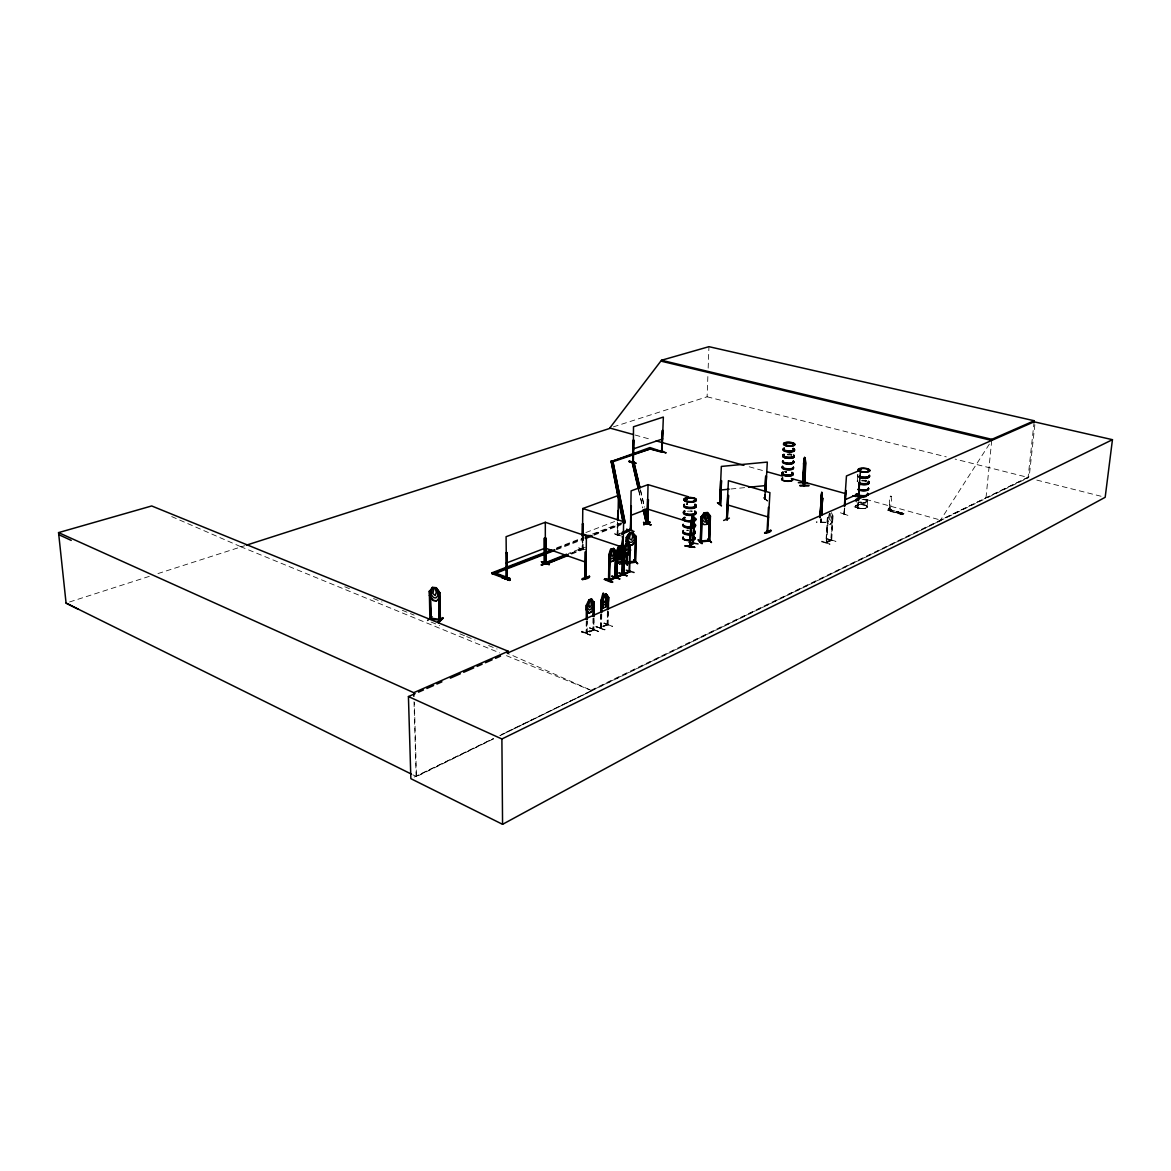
<?xml version="1.0" encoding="UTF-8"?>
<svg xmlns="http://www.w3.org/2000/svg" width="1171" height="1171" viewBox="0 0 1171 1171"><rect width="100%" height="100%" fill="white"/><g stroke="black" fill="none" stroke-linecap="round" stroke-linejoin="round"><path stroke-width="0.75" stroke-dasharray="5 3.75" d="M889.697 508.785L888.613 508.17L889.126 509.678M889.155 508.273L889.331 510.761L891.029 509.985L891.102 508.961L888.482 508.214M891.277 496.358L891.219 498.744A2.093 1.025 -74 0 1 891.204 501.73L890.384 509.37M583.465 548.204L578.372 550.268L585.529 547.208M825.789 522.281L816.275 521.768M583.041 547.867L582.06 549.155L582.236 537.855M582.734 537.84L582.88 549.389L582.47 537.767M582.88 549.389L582.938 536.347M582.69 549.345L583.348 537.606M571.521 554.132L583.304 549.492L582.821 547.896M586.276 621.084L586.056 633.306L593.668 629.896M586.569 621.186L586.349 633.423L586.92 631.916M586.964 620.776L586.7 632.984M587.125 633.101L587.257 620.893M581.577 631.945L582.002 631.184L590.418 634.989L581.577 631.916L590.008 635.106M593.682 628.886L592.819 630.276L593.053 618.098M593.346 618.2L593.316 630.335M594.034 617.893L593.887 630.115L593.741 617.79M604.485 629.881C578.108 620.469 623.192 635.78 595.995 626.778M600.782 614.233L600.489 628.11C606.432 625.753 608.818 623.031 608.144 624.89M601.074 614.336L600.796 628.227L600.621 627.027L607.12 624.392M601.455 613.926L600.606 628.022M601.513 627.934L601.748 614.043M601.03 628.183L601.631 626.836L600.577 626.997M603.855 623.221L612.301 626.353L604.265 623.016M607.398 611.277L607.105 625.094L608.232 623.836L607.544 624.172M607.456 625.212L607.705 611.379M608.042 612.696L607.207 625.021M608.159 624.933L608.364 611.086M617.951 534.371L617.058 535.396L617.38 521.71M617.629 521.783L617.38 535.484L617.922 523.305M617.981 535.279L618.186 523.378M857.289 481.325L857.684 475.836A5.972 1.888 3.9 0 1 857.904 475.016M613.326 426.888L707.094 396.793L707.899 375.32M708.162 368.148L708.953 346.675M902.519 514.552L888.028 510.088L889.448 509.429L904.012 513.615L888.086 509.268L887.72 510.644L902.241 514.698L904.012 513.615L889.067 510.014L889.506 502.418A2.093 1.025 -74 0 1 890.092 499.256L890.15 497.104L891.351 496.167M889.257 509.883L889.609 502.447M767.312 501.071L763.58 497.602L767.386 500.617M764.824 493.591L764.531 499.593M764.956 493.694L764.648 499.71L765.497 499.622M765.585 493.503L765.336 499.651L765.629 495.333M821.047 518.841L820.842 522.31L819.817 519.339M821.091 521.944L820.198 518.724M821.383 518.841L821.222 522.295L820.154 519.339M829.756 544.208L821.866 541.192L830.019 544.061M821.91 541.134L821.559 541.792L830.063 544.12M831.322 512.605L832.991 515.679C832.771 518.973 832.479 524.301 828.687 525.12L827.063 522.032L827.312 518.094L829.536 513.352M827.473 518.124L828.278 517.977L827.473 518.124L825.848 542.759M827.765 518.211L826.155 542.934L827.941 517.523M826.799 541.792L826.697 542.715L828.307 517.684L829.478 513.41M827.531 538.967L835.948 541.383L827.765 538.88M831.981 516.06L830.4 521.885L829.185 522.427L828.117 520.641M832.479 515.503L830.795 540.548L831.337 539.714M831.132 540.607L832.962 515.591L831.717 540.358M844.759 508.024L843.764 514.186L844.159 513.205M843.837 514.186L844.481 507.951M844.525 508.141L844.393 514.201M847.892 515.372L840.017 512.649L847.76 515.372M854.142 506.78L861.871 509.107M857.831 507.131L857.509 508.097L857.86 507.116M857.509 508.097L857.977 502.008M858.211 501.905L858.094 508.082A5.87 1.947 4 0 0 867.184 507.175L866.642 505.945M866.628 505.931C864.403 502.857 850.102 504.862 858.094 508.141A5.87 1.947 4 0 1 858.694 504.789A5.87 1.947 4 0 1 867.184 507.175L864.008 508.624L858.109 508.126L858.475 501.978A5.943 1.961 4 0 0 866.745 501.978A5.943 1.961 4 0 0 865.032 499.153L941.455 520.319L499.915 735.578M867.155 507.16L867.55 500.398M888.994 509.634L889.257 507.965M897.601 511.8L897.015 512.342M898.42 513.103L900.075 512.517M899.899 513.513L901.553 512.927M991.72 440.442L985.938 498.407L501.232 734.627M1034.125 421.809L1028.036 477.9L987.548 497.631M1034.857 424.692L1029.207 476.656L940.547 520.056L990.739 441.965M857.86 475.28A5.899 1.859 3.9 0 1 857.743 474.782L857.684 475.807A5.972 1.888 3.9 0 1 857.933 474.694M829.785 514.859L829.639 520.261L830.942 518.197L830.678 513.381M578.62 547.794L586.173 550.385M596.346 626.529L604.88 629.749M890.18 496.841L890.633 495.962M857.245 481.515L857.26 481.486A5.972 1.903 3.9 0 1 857.465 481.193M888.935 508.302L889.726 508.36M587.198 632.091L586.056 632.252L592.833 629.559M583.29 548.906L582.119 549.14L583.202 548.936M590.316 634.96L581.885 631.725M831.615 540.417L826.258 542.89M582.997 548.321L582.177 548.262L582.895 548.482M493.547 738.872L416.466 776.607L414.373 702.512M500.105 735.666L591.926 690.714L508.273 653.594M590.931 690.305L1028.079 477.431L955.141 459.105M414.153 777.076L493.02 738.638M412.851 774.807L416.115 776.432L493.342 738.784M904.012 513.615L902.417 514.611M831.117 539.992L825.877 541.939L830.825 539.904M825.877 542.817L831.41 540.255L831.264 539.392M887.955 510.556L890.56 509.224M888.95 510.19L890.633 509.414M889.492 510.497L890.911 509.839M607.412 624.494L601.338 627.012M593.375 629.339L592.819 630.276M593.126 629.661L586.905 632.208M593.975 630.027L586.554 633.365M614.512 533.756L621.669 535.864M578.723 550.297L585.529 547.721M570.072 553.634L581.855 548.994L583.304 549.492M620.425 533.83L617.205 535.103L618.654 535.571L617.219 534.327L620.44 533.068M571.521 553.341L583.304 548.716L581.87 548.218L568.389 553.502M556.43 549.755L583.685 539.202M593.917 535.235L621.172 524.681M556.708 547.823L583.978 537.284M592.497 534.005L621.479 522.808M556.708 548.599L583.963 538.06M594.195 534.108L621.464 523.569M556.43 548.979L583.7 538.426M593.917 534.474L621.186 523.935M585.895 532.527L614.599 521.519M764.473 498.758L765.541 498.773L764.619 498.744M896.752 511.771L897.908 512.122M69.543 601.982L149.288 576.366M157.953 573.585L244.651 545.73M764.517 499.607L765.322 499.505M730.938 488.995L746.776 487.429M825.789 522.354L816.304 522.427M598.103 631.432L589.716 628.241M603.958 623.104L612.36 626.178M707.094 396.793L946.285 456.88M1036.803 480.095L1101.677 496.416M635.106 435.026L650.9 439.432M749.206 466.79L763.243 470.698M887.881 510.351L902.768 514.464M832.654 519.5L830.576 524.257L828.775 525.135L827.063 522.032M827.516 538.923L835.728 541.426M621.977 536.186L614.233 533.8L620.425 535.981M763.638 497.997L767.429 500.998M586.129 549.916L578.313 547.94L585.793 550.531M856.923 507.716L858.109 508.053M344.786 586.773L349.866 588.852M373.549 598.527L382.009 601.996M402.326 610.296L414.168 615.126M431.089 622.05L439.549 625.504M459.866 633.804L464.931 635.882M466.629 636.57L475.089 640.025M488.629 645.558L497.09 649.027M240.479 546.579L499.695 652.876M506.458 655.658L591.926 690.714M171.713 516.587L241.167 546.857M867.184 506.487L867.316 507.072A5.87 1.947 4 0 1 858.167 507.921A5.87 1.947 4 0 1 858.709 504.569A5.87 1.947 4 0 1 867.199 506.955M640.449 489.683L644.592 507.145M640.435 490.4L644.167 506.135M638.678 489.698L642.777 507.16M638.663 490.415L642.762 507.892M414.007 701.78L416.115 776.432M690.67 510.79A6.279 2.166 2 0 1 692.237 510.995M687.479 511.244A6.177 2.122 2 0 1 692.178 511.42M686.294 504.628A6.177 2.108 2 0 1 687.714 504.408M686.25 504.203A6.279 2.137 1.9 0 1 687.684 503.969M686.265 503.852A6.279 2.137 1.9 0 1 687.699 503.618M686.821 530.609A6.148 2.181 2 0 1 688.372 530.522M686.806 530.185A6.25 2.225 2 0 1 688.387 530.097M787.571 454.407A5.679 1.757 3 0 1 791.786 454.904M789.078 453.792A5.606 1.727 3 0 1 791.786 454.246M787.585 454.085A5.679 1.757 3 0 1 791.801 454.582M785.199 472.572A5.577 1.771 3 0 1 786.59 472.513M785.185 472.191A5.665 1.8 3 0 1 786.59 472.118M785.199 471.869A5.665 1.8 3 0 1 786.605 471.811M784.028 471.723A5.577 1.771 3 0 1 786.649 471.474M861.885 480.944A5.87 1.874 3.9 0 1 866.277 481.471M857.45 481.53A5.972 1.903 3.9 0 1 858.123 481.12M861.885 480.534A5.972 1.903 3.9 0 1 866.35 481.076M857.406 481.793A5.87 1.874 3.9 0 1 857.582 480.827M864.974 480.095A5.87 1.874 3.9 0 1 866.35 480.388M861.915 480.198A5.972 1.903 3.9 0 1 866.379 480.739M857.787 476.363A5.884 1.859 3.9 0 1 857.684 475.88M862.076 499.388A5.87 1.932 4 0 1 867.55 501.437A5.87 1.932 4 0 1 863.408 503.267A5.87 1.932 4 0 1 856.499 501.847M863.613 499.183A5.943 1.961 4 0 1 866.716 502.315A5.943 1.961 4 0 1 857.318 501.949M866.174 499.197A5.87 1.932 4 0 1 866.701 501.583A5.87 1.932 4 0 1 859.968 501.949M589.613 627.788L598.454 631.359L589.672 627.802M895.639 512.312L897.323 511.537L895.639 512.312M897.118 512.722L898.786 511.947L897.118 512.722M900.88 513.791L902.548 513L900.88 513.791M791.713 455.285A5.592 1.727 3 0 0 787.571 454.787A5.606 1.727 3 0 1 791.728 455.285"/><path stroke-width="1.5" d="M568.155 555.464L546.272 564.085C542.202 561.846 536.508 568.769 548.145 562.065M548.936 564.363L541.412 561.729L548.994 564.393M549.331 564.744L541.47 561.743M545.276 538.016L544.383 538.177L544.252 563.837C544.778 562.563 547.003 562.548 544.237 562.885M545.027 563.793L545.013 537.928L545.964 538.25L545.979 563.91L544.925 563.763M545.32 563.661L545.32 522.295L586.393 536.055L586.012 578.152L585.222 577.874L585.515 551.804L586.217 552.053L585.266 551.907L584.988 578.035L585.763 578.254L585.968 552.141M545.745 563.075L545.686 564.012L545.964 538.25M546.272 564.085L568.155 554.673M821.237 495.318C822.598 485.745 821.72 504.877 821.383 497.836M821.383 495.831L821.735 492.406L822.174 497.748M582.265 536.128L582.382 524.023L583.231 523.7L582.748 536.113M582.499 536.025L582.777 508.536L618.434 495.435L617.981 520.217M589.394 576.205C591.296 579.645 571.404 581.197 589.452 576.264M582.938 536.347L583.304 524.154L582.382 524.023M585.017 578.02L584.9 577.01L585.939 577.186M585.559 578.211L585.032 577.083M690.875 521.212L689.836 546.55L693.173 543.285M803.994 460.335L804.653 457.539L804.199 460.701M805.326 462.647L805.209 458.388M588.969 599.859L586.261 605.378L586.217 609.828L588.808 613.165L591.399 612.038L594.004 606.519L593.887 602.128L591.472 598.718L588.911 599.918L587.579 608.159L589.203 610.076L590.872 609.359L592.585 605.993L591.428 598.849M586.29 619.342L586.349 605.378L587.154 605.1L587.286 619.152M586.583 619.444L587.447 605.217M587.066 604.719L586.993 619.035M593.082 616.356L593.287 602.026M822.115 493.459L821.486 502.169L821.12 498.48M593.375 616.458L594.239 602.289L594.063 616.166M593.77 616.048L593.96 602.055M605.67 606.929L608.305 601.484L608.378 597.078L605.978 593.77L605.773 606.973L603.167 608.056L600.738 604.763C600.591 599.128 605.905 582.382 602.07 603.124L603.65 605.026L605.261 604.295L606.944 600.957L605.934 593.887M600.796 612.506L600.884 600.357L601.953 600.196L601.777 612.301M601.104 612.609L601.279 600.489M601.484 612.199L601.455 599.772M603.358 594.839L603.299 607.969L600.738 604.763M604.338 579.425C608.305 576.688 620.762 587.213 604.368 579.352M604.734 578.723L612.623 582.06L604.675 579.147M607.427 609.549L607.529 597.078M607.72 609.652L608.598 597.298L608.393 609.359M605.846 593.858L608.203 597.122L608.305 601.484M608.1 609.257L608.203 597.122M609.593 580.406L609.93 554.278L608.803 580.699L609.52 579.484M609.227 580.318L609.549 554.161M617.995 496.724L611.13 461.111L612.814 461.111L625.051 522.134L623.162 522.91L624.582 523.364L623.177 522.149L611.13 461.111M611.54 461.418L650.154 448.961L612.814 461.798L611.54 461.418L649.978 447.556L662.976 451.918L661.6 452.196L662.259 430.46M625.036 522.895L612.814 461.111L611.555 460.73M611.042 561.773L613.472 560.748L615.902 555.757L613.384 560.719C602.845 566.603 614.79 534.225 610.032 557.074L611.511 558.933L613.033 558.304L614.614 555.215L613.589 548.467L616.151 551.775L615.126 578.093L615.492 576.732L614.79 576.966M614.98 578.108L615.199 551.526M609.022 580.67L615.683 577.815L615.975 551.6L613.633 548.35L611.291 549.389M615.683 577.83L616.854 576.395M618.712 546.374L616.224 551.439L616.078 559.723L618.317 562.9L620.659 561.948L623.045 556.884L623.118 548.687L620.981 545.408L618.654 546.433L617.395 554.088L618.859 555.932L620.367 555.317L621.933 552.244L621.025 545.554M616.927 577.318L617.307 551.307L616.136 577.61L616.341 576.63L622.284 574.361M622.752 574.624L616.488 577.201L617 550.824L615.961 577.449M617.41 519.88L618.156 510.527L618.244 519.734M617.673 519.953L618.42 510.615M618.581 550.516L619.283 553.634L620.82 551.424L620.176 546.359L617.322 558.23L618.771 560.075L620.293 559.445L621.86 556.371L620.806 549.521L623.045 552.814L620.703 557.718L618.434 558.655L616.239 555.508L618.551 550.502L616.239 555.61M619.005 573.146L627.217 575.883L619.02 572.795M619.547 564.334L626.192 561.099M619.898 578.898L612.023 576.073M622.284 562.651L621.83 561.787L622.591 562.988M622.182 547.75C620.689 545.525 624.216 536.084 622.387 537.211M622.387 549.419L622.621 537.123M622.767 573.688L621.991 574.946L622.401 548.687L623.47 548.818L622.562 548.979M622.84 549.067L622.445 574.99M622.884 547.984L623.089 537.445M623.118 547.896L623.631 521.681L582.777 508.536M623.206 548.614L622.533 574.654M626.002 543.446L623.543 548.482L623.045 574.741L616.327 577.566M623.235 574.39L624.333 548.262L624.172 574.288L623.645 573.585M624.611 548.35L623.411 574.551L630.232 571.682M623.587 574.507L624.231 547.926M626.983 562.241C622.372 561.846 633.862 563.734 635.311 561.817M626.061 553.766L626.134 563.046L625.797 561.963M626.368 544.764L626.397 537.343L629.559 532.864L632.896 532.556L634.258 539.509L632.062 542.158L629.939 542.378L627.89 540.197L629.559 532.864M626.514 529.204L634.067 531.429M626.265 570.175L634.096 572.487M626.953 562.929L626.939 553.663M627.129 544.544L627.29 536.86L627.246 544.676M626.851 562.929L627.056 553.795M627.451 564.334L624.114 560.616L627.378 564.759M623.675 561.114L626.968 564.861L627.524 564.276M629.72 571.038L629.208 571.916L629.647 545.788M623.631 532.571L630.071 529.292L631.506 529.76L621.86 534.313M630.086 546.14L629.603 571.975M631.081 505.74L630.554 530.404L631.345 505.828M638.254 488.658L632.12 461.755L633.804 461.74L640.039 487.941M633.248 462.267L633.716 440.135L632.969 440.237L633.028 462.135M632.969 462.164L633.716 440.135M633.804 461.74L632.106 462.443M635.853 462.926L629.237 461.008M633.818 560.045L637.756 563.661L634.36 559.987M634.404 561.011C633.555 563.295 636.512 559.928 634.58 560.968M635.56 561.963L636.014 536.245L632.852 532.673M643.552 522.544L650.93 524.886L643.728 522.471M643.816 524.432L649.92 522.368M645.016 508.887L648.31 523.613L646.451 523.627L643.596 510.644M647.753 523.876L646.86 523.774L647.68 499.49L647.826 523.92L646.773 523.818L646.816 522.866L647.856 523.027M688.416 496.782L648.046 484.648L647.124 523.905M647.826 523.92L648.353 499.695L647.461 499.563M643.743 524.798L649.993 521.973L643.757 524.462M633.35 434.543L609.784 428.03L661.469 360.273L708.953 346.675L1034.242 420.755L1034.125 421.809L507.248 653.169L508.273 653.594L508.258 651.266L151.703 505.96L58.55 532.615L66.074 603.109L78.398 609.315M662.976 451.918L648.895 448.595L661.922 452.284L662.493 430.518M661.878 452.269L662.757 430.299M661.981 452.24L663.357 417.066L633.496 426.771L633.321 462.238M685.313 545.818L694.71 547.34L685.123 545.949M693.539 542.436L690.173 546.608L690.963 520.919M690.202 546.564L691.871 516.616M689.807 546.462L691.051 521.3M690.7 521.593L693.012 515.46L694.374 518.519L693.217 543.666L693.7 518.358M693.159 543.666L694.096 518.387M698.092 543.93L688.885 542.305M710.138 520.012L707.05 524.33L703.873 524.623L700.931 521.007L701.078 517.055L704.327 512.781L707.504 512.503L710.431 516.118L709.597 541.002L708.777 541.119M707.05 524.33L704.327 512.781L701.224 517.114L700.39 542.012L701.283 541.778M701.927 516.996L701.253 541.953L701.839 516.806M702.146 543.168C701.195 545.101 693.408 534.005 702.146 543.681M711.456 542.188L708.162 539.114M708.806 541.134L709.48 515.913M708.616 540.958L709.626 516.367L710.46 516.279L707.401 512.576L708.66 519.251L706.537 521.798L704.518 522.017L702.6 519.88L704.371 512.883M710.285 516.133L709.465 540.885M430.181 591.018L430.928 619.093L430.343 591.267M721.351 505.696L717.428 502.71M764.912 491.864L765.688 476.334L766.463 476.26L765.673 491.791L767.312 462.091L721.336 466.424L719.697 504.291L720.633 480.71L721.526 480.725L720.531 504.086M721.409 480.622L720.516 504.247L719.667 504.174M438.686 592.35L439.667 592.658L438.569 592.672L439.257 620.293M723.649 520.466L729.387 518.08M727.791 495.392L726.591 519.5L727.44 519.529M727.118 519.661L728.494 495.582L727.206 519.69M805.311 462.589L804.521 466.746L803.921 463.335M765.029 491.966L765.688 476.334M770.752 530.229C772.904 532.981 755.807 535.088 770.796 530.302M767.254 530.829C768.776 531.971 765.629 531.605 768.015 531.049M767.02 531.839L768.425 507.35M767.356 530.829L767.093 531.693M727.469 519.573L726.518 519.47L728.421 480.695L769.918 492.625L767.708 532.044L767.766 531.166M804.565 469.132L805.224 466.526L804.565 469.249L803.584 463.701L804.653 457.422L802.779 483.125L803.848 467.141M802.721 483.081L803.804 460.086M804.477 469.249L805.121 458.388L805.838 462.969L804.55 485.745L802.808 482.54M805.428 462.969L804.199 485.76L805.282 462.384M798.329 482.701L807.17 482.628M799.998 485.936L808.883 485.892M693.686 501.217L694.564 501.334M819.817 517.304L821.837 492.288M819.92 517.597L821.544 495.128L820.359 515.899M821.266 515.416L822.584 497.982L821.603 515.416M821.486 515.123L822.584 497.982M615.068 551.834L615.873 551.673L615.478 577.684M844.379 506.296L846.457 475.968L860.48 470.113L858.328 500.163M844.642 506.384L845.974 490.459L845.008 504.511M858.094 500.266L859.455 484.501M858.606 500.237L859.221 484.604M686.469 498.48L687.172 498.641M687.275 499.241L685.591 498.934L686.44 499.212M1034.242 420.755L991.837 439.33L991.72 440.442L661.454 361.239M821.486 496.167L822.232 493.386M1034.125 421.809L1112.45 439.681L1105.175 497.294L502.564 824.325L410.86 778.671L408.43 696.555L415.134 693.613M804.36 461.096L804.814 458.3M692.603 516.44L692.002 523.452L692.705 516.455M694.681 547.281L685.123 545.993M603.328 599.274L605.026 594.78L605.758 598.205M589.76 600.138L588.867 604.295L589.672 607.603L591.34 605.158L590.594 599.772L589.862 600.167M612.067 549.623L611.218 553.488L611.95 556.62L613.487 554.395L612.828 549.316L612.155 549.653M619.342 550.824L618.464 556.488L619.971 557.469C620.864 556.137 621.684 550.004 619.254 550.794M626.705 543.739L625.87 547.574L626.573 550.677L628.08 548.482L627.451 543.446L626.792 543.768M822.13 502.11L821.398 504.833L820.973 498.846M804.799 463.628L804.536 464.711L804.257 462.677M693.861 522.325L691.549 528.458L693.964 522.339M630.452 545.788L628.241 542.495L625.958 543.52L624.699 551.131L626.134 552.975L627.627 552.361L629.178 549.301L628.212 542.612M509.912 579.777L502.359 577.01L509.956 579.747L509.546 580.45L501.993 577.669L509.897 580.172M628.944 461.535L635.882 463.35L629.208 461.389M635.56 463.453L628.973 461.491M433.958 588.076L432.919 593.595L435.261 595.629L436.3 592.145L435.1 588.237L433.899 588.12M705.381 513.293L704.21 516.762L705.132 519.924L707.182 518.182L706.391 513.191L705.41 513.322M541.412 564.964L548.452 562.168M605.729 600.138L604.104 602.553L603.299 601.206M624.07 561.041L627.51 564.803M627.993 554.849C636.717 540.226 620.689 563.69 628.037 554.791M611.35 549.331L609.301 554.542M690.597 545.423L689.851 545.554L692.866 542.978M867.696 471.503L868.048 471.005M868.487 471.43L867.696 471.21M859.997 469.6L861.139 469.308L860.348 468.854M859.675 469L860.553 469.22M615.77 576.893L614.995 577.157M629.647 533.01L626.368 537.357L627.393 537.372M635.97 540.343L632.633 544.749L629.31 545.071L632.589 544.647L635.824 540.285M793.016 445.536L793.001 445.258M785.946 443.75L784.936 443.663M507.043 578.723L506.619 552.405L506.296 578.957L507.131 578.664L507.116 577.684L506.15 578.781M430.211 591.516C433.577 584.958 432.362 586.1 431.25 594.722L433.577 597.649L435.861 597.971L438.1 595.688L436.271 587.71L439.813 592.643L440.384 620.249L429.83 618.947M430.943 618.874L429.45 591.194L432.772 587.344L436.271 587.71M439.959 596.99L436.52 600.943L432.977 600.445L429.552 595.512M622.05 532.439L630.613 529.277M685.943 498.978L687.128 499.022M708.645 540.241L709.494 539.992M804.009 484.662L803.116 482.54M438.1 621.918L438.686 622.577L443.062 618.244L442.462 617.615M440.208 619.4L439.301 619.064M438.261 622.445L443.004 618.186M438.115 622.489L442.579 618.098M693.188 543.037L690.173 545.32M431.118 618.215L440.091 619.386L440.223 620.41L439.52 592.804M430.913 617.878C428.498 617.732 431.967 617.849 430.738 619.064M427.591 620.454L432.099 616.693M436.505 600.767L433.036 600.342L429.435 595.527M691.373 521.344L690.583 521.578M694.374 518.519L693.086 515.606M544.325 562.827L545.379 562.709M662.362 452.108L661.688 452.152M661.674 451.347L661.849 451.479M632.516 461.506L633.335 461.433L632.457 461.564M793.148 445.229L792.46 445.492M408.43 696.555L501.891 738.989L1112.45 439.681M765 533.259L770.84 530.712M603.402 594.927L605.978 593.77M58.55 532.615L413.744 692.676L508.258 651.266M418.486 692.149L423.507 689.939M426.859 688.475L433.563 685.533M436.9 684.054L441.935 681.844M450.308 678.17L460.349 673.764M463.701 672.286L473.743 667.88M477.095 666.401L482.13 664.206M485.467 662.727L492.171 659.785M495.523 658.322L500.544 656.111M608.598 597.298L607.925 597.591M586.393 609.784L588.852 613.033L591.267 611.906M844.818 499.812L858.782 493.738M593.258 602.48L594.239 602.289M614.995 577.435L608.539 579.66L609.242 579.367M629.486 571.331L623.426 573.614M615.331 577.684L608.525 580.611L609.022 554.439L609.93 554.278M623.206 574.434L629.881 571.624M582.47 579.645L589.496 576.703M622.548 573.717L622.504 574.068M727.293 518.797L726.518 518.577L727.586 518.709M620.791 557.747L618.39 558.772L616.312 555.537M630.496 530.156L631.11 490.869L648.046 484.648M618.493 550.56L620.893 549.55L623.206 552.785L620.703 557.718M647.153 522.808L647.636 523.13M507.116 577.684L506.487 577.962M544.705 562.958L545.144 562.695M506.121 578.825L506.736 578.562M546.491 562.9L565.022 555.625M621.874 533.552L631.506 529.76M491.937 572.824L508.316 578.898L509.766 578.328L508.331 579.704L491.952 573.629L491.937 572.824L551.6 549.799M545.027 562.856L566.705 554.176M554.717 550.414L493.386 574.171L493.386 573.366L554.732 549.638M585.398 538.543L592.204 535.894M585.676 536.64L589.086 535.323M491.952 573.629L543.066 553.868M546.476 552.551L551.585 550.575M585.676 537.401L590.784 535.425M585.398 537.767L590.506 535.791M506.267 563.061L545.262 548.101L586.1 562.314M630.598 515.474L647.446 509.019L684.098 520.451M506.882 552.492L505.945 552.653M648.353 499.695L647.431 523.979M701.312 540.885L700.302 540.973L708.47 540.358M545.32 522.295L506.092 536.699L506.501 578.913M625.973 561.934L626.983 562.007M665.889 452.782L659.053 450.659L665.918 452.84M661.937 451.611L663.006 451.245M633.028 449.005L662.742 438.905M246.393 545.174L610.457 428.205M859.529 469.147L860.334 469.059M544.632 563.895L544.383 538.177M802.603 482.803L804.14 485.716M626.909 562.021L634.389 561.275M709.597 540.138L708.821 540.212M635.326 561.787L636.043 536.45L635.136 536.011L634.711 562.051M860.583 469.439L860.1 469.234M635.472 561.948L626.104 563.017M709.494 541.017L700.36 541.88L701.122 517.099M719.858 503.457L719.96 503.457M701.268 517.114L702.234 517.143M720.37 490.049L729.167 489.171M748.532 487.268L766.127 485.526M686.879 499.314L685.928 499.241M726.825 519.368L726.62 518.607M799.939 485.38L808.824 485.306M623.177 522.149L625.051 522.134M646.465 522.881L648.339 522.866M611.116 461.798L612.814 461.798M429.42 591.238L430.46 591.326M440.252 620.22L439.066 620.235L438.862 592.16M690.553 525.559L691.549 528.458M611.774 576.249L619.62 578.957M429.889 618.961L429.333 591.135M661.469 360.273L991.837 439.33M656.17 440.896L743.936 465.326M766.756 471.679L782.565 476.085M791.333 478.529L845.755 493.679M852.781 495.626L856.279 496.606M727.601 495.465L728.494 495.582M727.396 504.833L768.644 517.158M633.906 559.958L637.302 563.617M711.456 542.568L707.767 539.099M643.582 522.456L651.105 524.813M630.057 530.053L631.491 530.522M582.514 533.815L623.133 547.399M623.455 552.61L625.753 555.83M616.151 559.665L618.317 562.9M620.542 561.817L618.229 562.87L616.897 560.704M544.808 562.768L546.272 563.28M502.022 577.61L509.956 580.289M494.835 572.795L509.766 578.328M496.504 574.214L503.135 576.674M506.458 577.903L509.78 579.133M58.77 534.664L71.226 540.402M66.074 603.109L411.211 774.002M442.536 617.673L438.188 622.357M717.75 502.666L721.424 505.77M626.514 537.474L626.178 541.397L629.354 545.101L626.295 541.353M436.212 587.813L439.696 592.672M605.89 593.726L608.305 597.151M804.565 457.422L805.194 458.461M691.08 524.023L691.739 525.691L693.305 521.929L692.983 515.591M634.214 464.184L639.6 486.902M645.001 509.634L648.31 523.613M632.12 461.755L638.678 489.698M643.172 509.648L646.451 523.627M618.683 500.207L622.826 521.168M413.744 692.676L413.846 696.321M501.891 738.989L502.564 824.325M508.316 578.898L508.331 579.704M506.619 552.405L506.662 578.576M804.887 458.622L804.887 462.033M694.769 511.42A6.279 2.152 2 0 1 693.847 514.289A6.279 2.152 2 0 1 685.372 513.967A6.279 2.152 2 0 1 684.845 511.039M694.915 505.33A6.192 2.108 2 0 1 694.403 508.038A6.192 2.108 2 0 1 686.469 508.082A6.192 2.108 2 0 1 684.274 505.404M694.725 511.039A6.192 2.122 2 0 1 694.198 513.747A6.192 2.122 2 0 1 686.279 513.806A6.192 2.122 2 0 1 684.084 511.112M694.681 512.181A6.192 2.137 2 0 1 694.154 514.903A6.192 2.137 2 0 1 686.25 514.962A6.192 2.137 2 0 1 684.054 512.254M695.267 518.182A6.192 2.152 2 0 1 694.33 520.275M691.739 520.861A6.192 2.152 2 0 1 684.508 519.909A6.192 2.152 2 0 1 684.698 517.289M694.769 511.771A6.279 2.166 2 0 1 693.832 514.64A6.279 2.166 2 0 1 685.357 514.318A6.279 2.166 2 0 1 684.845 511.39M695.267 518.475A6.192 2.152 2 0 1 694.33 520.568M691.739 521.154A6.192 2.152 2 0 1 684.493 520.202A6.192 2.152 2 0 1 684.698 517.582M695.018 504.569A6.279 2.137 1.9 0 1 694.491 507.306A6.279 2.137 1.9 0 1 686.455 507.35A6.279 2.137 1.9 0 1 684.215 504.642M694.959 504.189A6.192 2.108 1.9 0 1 694.447 506.882A6.192 2.108 1.9 0 1 686.513 506.926A6.192 2.108 1.9 0 1 684.318 504.262M695.003 504.921A6.279 2.137 1.9 0 1 694.476 507.658A6.279 2.137 1.9 0 1 686.44 507.702A6.279 2.137 1.9 0 1 684.215 504.994M694.871 531.341A6.25 2.225 2 0 1 688.899 534.181A6.25 2.225 2 0 1 683.352 530.887M695.003 525.296A6.162 2.166 2 0 1 689.924 528.092A6.162 2.166 2 0 1 683.176 525.398M694.813 530.946A6.162 2.181 2 0 1 688.929 533.756A6.162 2.181 2 0 1 683.44 530.507M695.15 532.659A6.162 2.196 2 0 1 688.08 534.854A6.162 2.196 2 0 1 683.41 531.649M693.817 537.006A6.162 2.21 2 0 1 693.291 539.831A6.162 2.21 2 0 1 685.401 539.89A6.162 2.21 2 0 1 683.22 537.094A6.118 2.196 2 0 0 685.43 539.714A6.118 2.196 2 0 0 693.261 539.655A6.118 2.196 2 0 0 693.774 536.86M694.857 531.693A6.25 2.225 2 0 1 688.899 534.532A6.25 2.225 2 0 1 683.337 531.239M695.223 519.031A6.162 2.152 2 0 1 694.286 521.124M691.71 521.71A6.162 2.152 2 0 1 684.493 520.758A6.162 2.152 2 0 1 684.684 518.153M695.252 518.694A6.192 2.152 2 0 1 694.315 520.802M691.724 521.373A6.192 2.152 2 0 1 684.493 520.422A6.192 2.152 2 0 1 684.684 517.802M695.12 524.549A6.25 2.196 2 0 1 689.953 527.374A6.25 2.196 2 0 1 683.117 524.637M695.047 524.169A6.177 2.166 2 0 1 694.11 526.277M692.954 526.628A6.177 2.166 2 0 1 686.089 526.526A6.177 2.166 2 0 1 683.205 524.257M693.803 537.226A6.162 2.21 2 0 1 693.276 540.051A6.162 2.21 2 0 1 685.401 540.124A6.162 2.21 2 0 1 683.205 537.313M695.106 524.901A6.25 2.196 2 0 1 689.939 527.726A6.25 2.196 2 0 1 683.103 524.989M793.206 448.332A5.621 1.713 2.9 0 1 792.796 450.63A5.621 1.713 2.9 0 1 785.214 450.352A5.621 1.713 2.9 0 1 784.321 448.01M793.675 455.373A5.679 1.757 3 0 1 791.713 457.451A5.679 1.757 3 0 1 784.438 456.895A5.679 1.757 3 0 1 783.897 454.611M793.148 449.386A5.606 1.713 2.9 0 1 792.738 451.684A5.606 1.713 2.9 0 1 785.156 451.406A5.606 1.713 2.9 0 1 784.263 449.064M793.631 455.021A5.606 1.727 3 0 1 791.698 457.071A5.606 1.727 3 0 1 784.526 456.514A5.606 1.727 3 0 1 783.985 454.275M783.941 455.314A5.592 1.727 3 0 0 784.468 457.568A5.606 1.727 3 0 0 791.64 458.124A5.606 1.727 3 0 0 793.557 456.061A5.592 1.727 3 0 1 791.625 458.124A5.592 1.727 3 0 1 784.468 457.568A5.606 1.727 3 0 1 783.926 455.314M793.279 460.935A5.592 1.742 3 0 1 789.108 463.189A5.592 1.742 3 0 1 782.652 460.993M793.66 455.695A5.679 1.757 3 0 1 791.698 457.773A5.679 1.757 3 0 1 784.424 457.217A5.679 1.757 3 0 1 783.882 454.934M793.221 449.005A5.694 1.742 2.9 0 1 792.811 451.347A5.694 1.742 2.9 0 1 785.126 451.055A5.694 1.742 2.9 0 1 784.233 448.683M793.235 448.683A5.694 1.742 2.9 0 1 792.84 451.011A5.694 1.742 2.9 0 1 785.156 450.733A5.694 1.742 2.9 0 1 784.248 448.361M793.279 461.286A5.606 1.742 3 0 1 788.361 463.54A5.606 1.742 3 0 1 782.945 460.906M791.889 472.689A5.665 1.8 3 0 1 791.479 475.104A5.665 1.8 3 0 1 783.838 474.826A5.665 1.8 3 0 1 782.931 472.352M793.338 468.063A5.592 1.757 3 0 1 787.278 469.82A5.592 1.757 3 0 1 782.609 467.214M791.845 472.337A5.592 1.771 3 0 1 791.435 474.723A5.592 1.771 3 0 1 783.897 474.445A5.592 1.771 3 0 1 783.018 472.015M792.562 473.816A5.577 1.786 3 0 1 790.63 475.924A5.577 1.786 3 0 1 783.487 475.367A5.577 1.786 3 0 1 782.96 473.055M792.284 478.793A5.592 1.8 3 0 1 790.352 480.93A5.592 1.8 3 0 1 783.209 480.359A5.592 1.8 3 0 1 782.682 478.031M791.874 473.011A5.665 1.8 3 0 1 791.464 475.426A5.665 1.8 3 0 1 783.809 475.148A5.665 1.8 3 0 1 782.916 472.674M793.265 461.55A5.606 1.757 3 0 1 788.346 463.804A5.606 1.757 3 0 1 782.931 461.169M792.269 478.998A5.592 1.8 3 0 1 790.352 481.135A5.592 1.8 3 0 1 783.194 480.564A5.592 1.8 3 0 1 782.667 478.236M793.455 467.375A5.665 1.786 3 0 1 787.307 469.161A5.665 1.786 3 0 1 782.579 466.526M793.396 467.009A5.592 1.757 3 0 1 787.336 468.781A5.592 1.757 3 0 1 782.667 466.175M793.221 461.872A5.592 1.742 3 0 1 788.332 464.111A5.592 1.742 3 0 1 782.931 461.491M793.44 467.697A5.665 1.786 3 0 1 787.293 469.483A5.665 1.786 3 0 1 782.55 466.848M868.384 481.237A5.884 1.874 3.9 0 1 866.452 483.521A5.884 1.874 3.9 0 1 858.753 482.745M868.78 475.821A5.899 1.859 3.9 0 1 866.847 478.09A5.899 1.859 3.9 0 1 859.148 477.314M869.38 475.206A5.899 1.859 3.9 0 1 866.277 477.08A5.899 1.859 3.9 0 1 859.221 476.216M868.428 481.603A5.972 1.903 3.9 0 1 866.481 483.916A5.972 1.903 3.9 0 1 858.665 483.14M869.409 475.924A5.972 1.888 3.9 0 1 866.262 477.812A5.972 1.888 3.9 0 1 859.104 476.948M868.311 482.32A5.884 1.874 3.9 0 1 866.379 484.618A5.884 1.874 3.9 0 1 858.68 483.828M868.443 488.029A5.884 1.903 3.9 0 1 865.34 489.932A5.884 1.903 3.9 0 1 858.299 489.068M868.414 481.94A5.972 1.903 3.9 0 1 866.452 484.252A5.972 1.903 3.9 0 1 858.636 483.462M869.424 475.587A5.972 1.888 3.9 0 1 866.277 477.475A5.972 1.888 3.9 0 1 859.133 476.612M868.428 488.307A5.884 1.903 3.9 0 1 865.325 490.21A5.884 1.903 3.9 0 1 858.27 489.346M855.972 500.632A5.943 1.961 4 0 1 856.835 499.212M866.116 496.519A5.87 1.918 4 0 1 859.646 496.416A5.87 1.918 4 0 1 856.352 494.367M867.433 494.308A5.87 1.918 4 0 1 867.931 494.806M856.587 500.764A5.855 1.932 4 0 1 856.279 499.27M855.913 500.822A5.855 1.932 4 0 1 856.865 499.929M855.84 500.441A5.943 1.961 4 0 1 856.821 499.534M867.901 495.099A5.957 1.947 4 0 1 861.915 496.065A5.957 1.947 4 0 1 856.44 494.162M867.55 493.591A5.957 1.947 4 0 1 868.179 494.616M867.506 493.225A5.87 1.918 4 0 1 864.213 495.684A5.87 1.918 4 0 1 856.543 493.796M866.189 496.167A5.957 1.947 4 0 1 859.646 496.065A5.957 1.947 4 0 1 856.294 493.986M867.521 493.913A5.957 1.947 4 0 1 868.165 494.938M868.355 488.849A5.87 1.888 3.9 0 1 865.267 490.737A5.87 1.888 3.9 0 1 858.255 489.873M868.414 488.527A5.884 1.903 3.9 0 1 865.296 490.429A5.884 1.903 3.9 0 1 858.255 489.551M629.53 536.977L629.486 538.762L631.608 540.109L632.706 536.625L631.755 533.273L630.686 533.376L629.53 536.977M621.216 558.289L619.591 556.43L617.878 559.753L619.196 556.005L618.039 553.385L619.576 555.23L621.172 552.068L619.986 555.698L621.216 558.289M686.279 501.056A6.221 2.093 1.9 0 0 696.306 500.032A6.221 2.093 1.9 0 0 687.904 497.514A6.221 2.093 1.9 0 0 686.279 501.056M686.279 501.627A6.192 2.093 1.9 0 0 696.262 500.603A6.192 2.093 1.9 0 0 687.889 498.099A6.192 2.093 1.9 0 0 686.279 501.627M686.279 501.29A6.221 2.093 1.9 0 0 696.306 500.266A6.221 2.093 1.9 0 0 687.889 497.748A6.221 2.093 1.9 0 0 686.279 501.29M785.917 445.185A5.621 1.698 2.9 0 0 794.758 444.365A5.621 1.698 2.9 0 0 786.839 442.301A5.621 1.698 2.9 0 0 785.917 445.185M785.887 445.419A5.635 1.698 2.9 0 0 794.758 444.599A5.635 1.698 2.9 0 0 786.824 442.521A5.635 1.698 2.9 0 0 785.887 445.419M785.887 445.727A5.606 1.698 2.9 0 0 794.714 444.907A5.606 1.698 2.9 0 0 786.81 442.843A5.606 1.698 2.9 0 0 785.887 445.727M860.787 471.371A5.914 1.844 3.8 0 0 869.892 470.464A5.914 1.844 3.8 0 0 861.329 468.195A5.914 1.844 3.8 0 0 860.787 471.371M860.773 471.679A5.884 1.844 3.8 0 0 869.848 470.786A5.884 1.844 3.8 0 0 861.314 468.532A5.884 1.844 3.8 0 0 860.773 471.679"/></g></svg>
